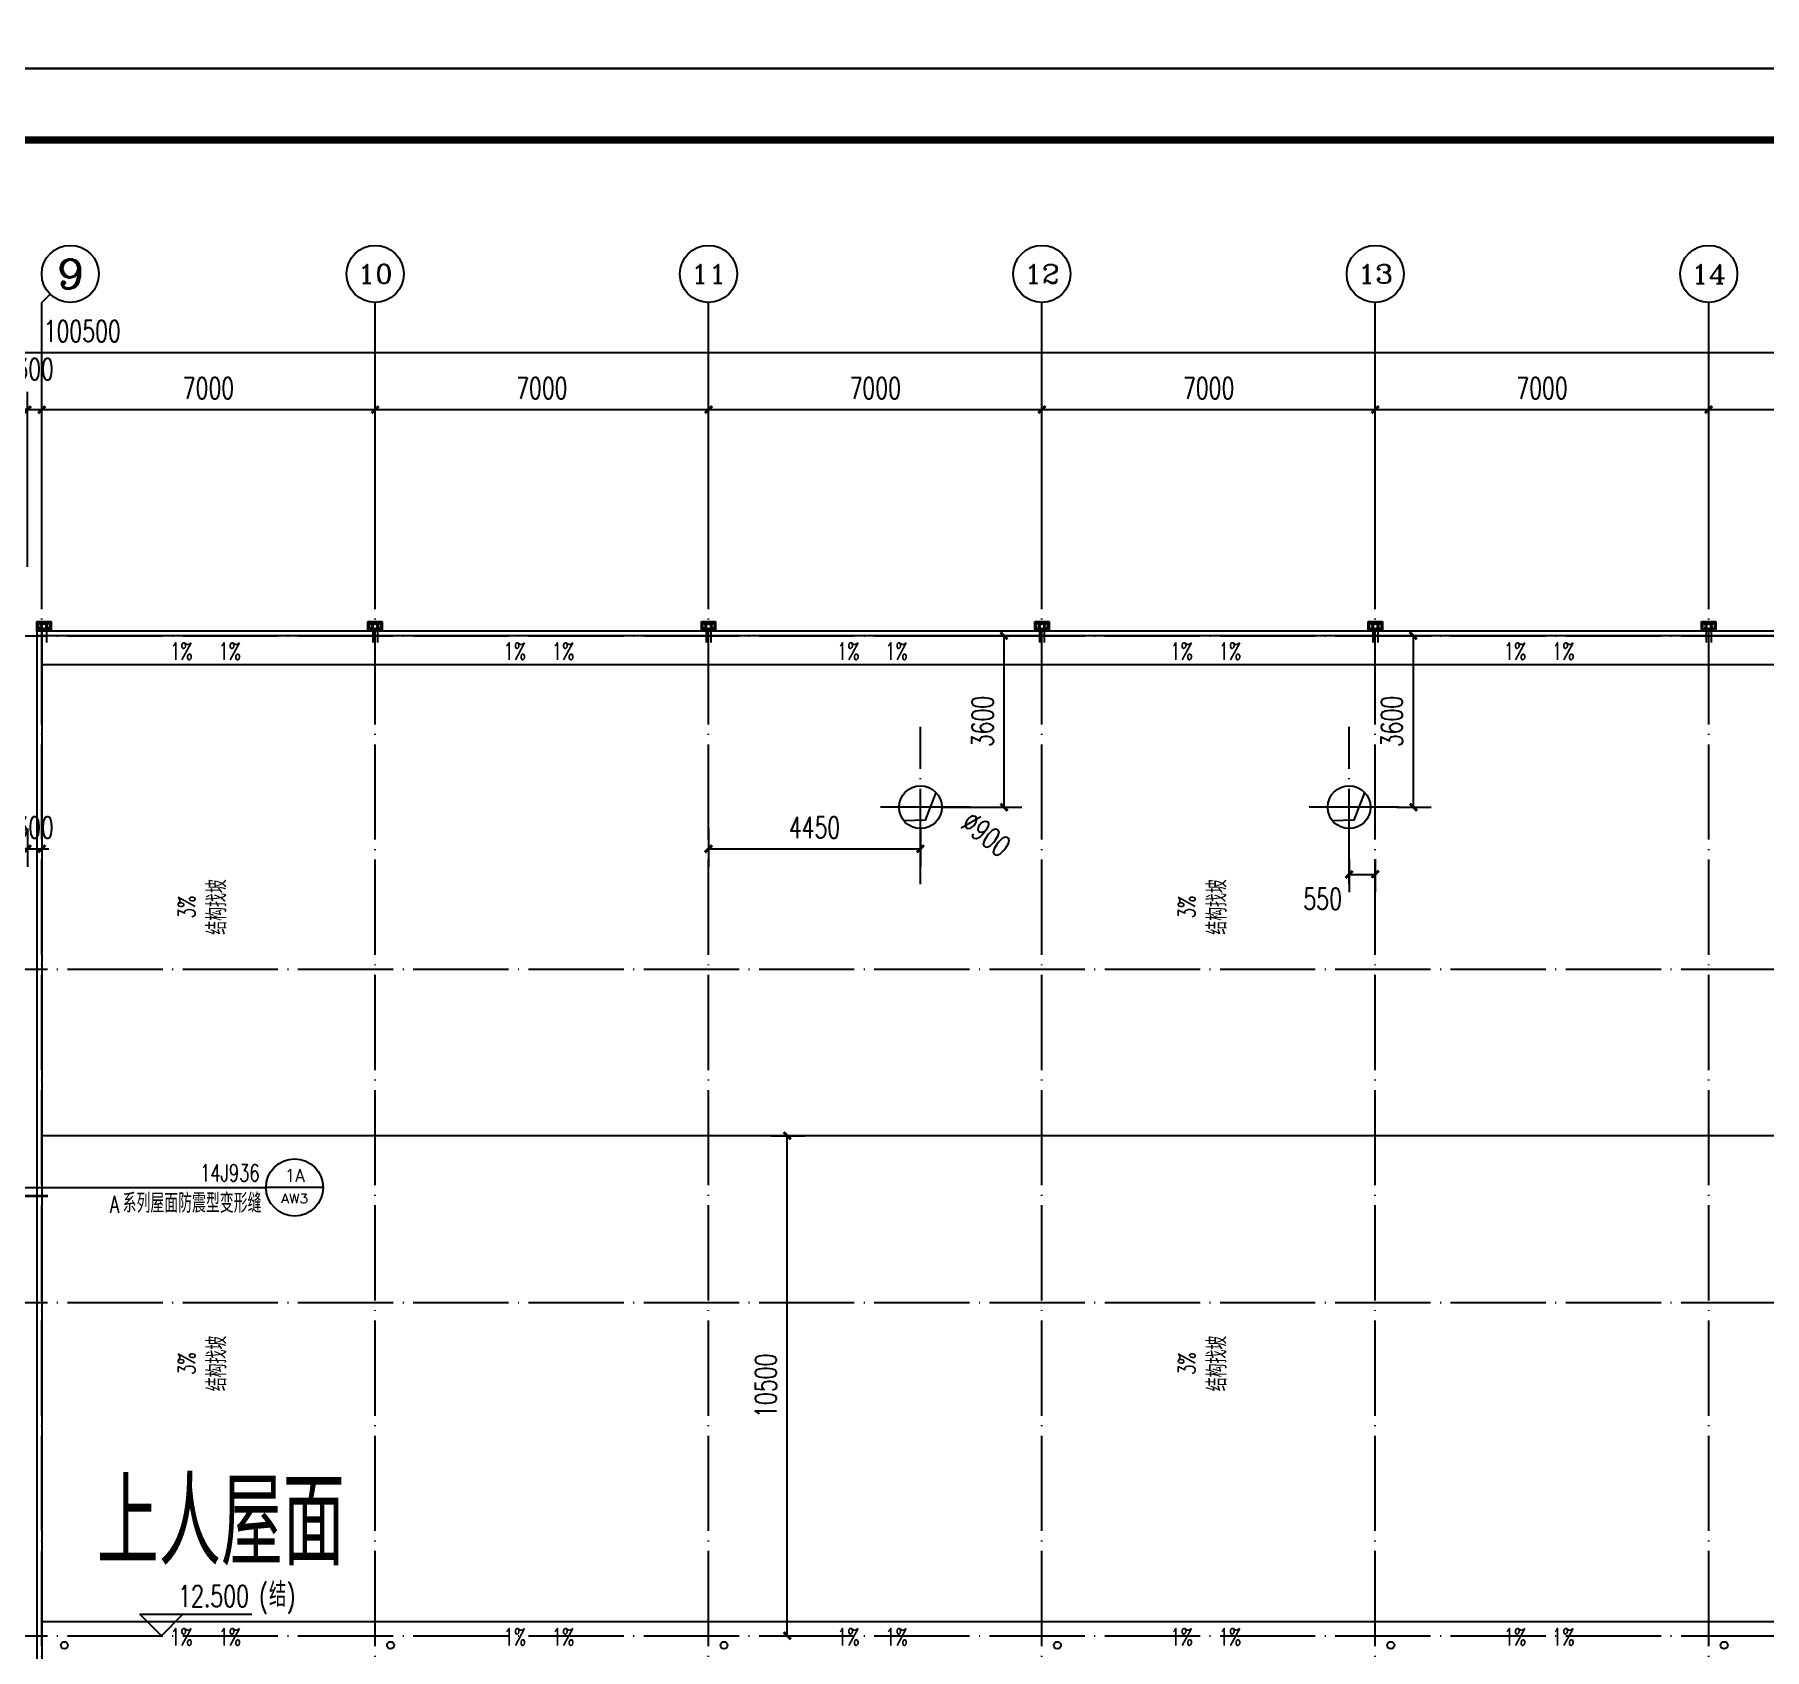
# Model space of a CAD drawing. Extents: x -4747 to 1060961, y -766984 to 396631.
# Drawn here: x 527695 to 564015, y -113716 to -79802 of the extents above; entities that cross this region are included whole.
import ezdxf
from ezdxf.enums import TextEntityAlignment as Align

# ---------------------------------------------------------------- set-up
doc = ezdxf.new("R2010")
doc.units = 0
doc.header["$LTSCALE"] = 1000
doc.header["$MEASUREMENT"] = 0
doc.linetypes.add('DOTE', pattern=[2.42, 2, -0.2, 0.02, -0.2])
doc.layers.get('0').update_dxf_attribs({"linetype": 'CONTINUOUS'})
doc.layers.get('DEFPOINTS').update_dxf_attribs({"linetype": 'CONTINUOUS'})
for name, color, linetype in [('AXIS', 3, 'CONTINUOUS'), ('AXIS_TEXT', 7, 'CONTINUOUS'), ('DIM_ELEV', 3, 'CONTINUOUS'), ('DIM_IDEN', 3, 'CONTINUOUS'), ('DIM_SYMB', 3, 'CONTINUOUS'), ('DOTE', 1, 'DOTE'), ('PUB_DIM', 3, 'CONTINUOUS'), ('PUB_TEXT', 7, 'CONTINUOUS'), ('PUB_TITLE', 4, 'CONTINUOUS'), ('屋面', 4, 'CONTINUOUS'), ('雨水管', 2, 'CONTINUOUS')]:
    doc.layers.add(name, color=color, linetype=linetype)
doc.styles.add('_TCH_AXIS', font='COMPLEX', dxfattribs={"bigfont": 'GBCBIG'})
doc.styles.add('_TCH_DIM', font='SIMPLEX', dxfattribs={"bigfont": 'GBCBIG'})
doc.styles.add('_TCH_LABEL', font='COMPLEX', dxfattribs={"bigfont": 'GBCBIG'})
doc.styles.add('COMPLEX', font='complex_.ttf')
doc.styles.add('DIM_FONT', font='SIMPLEX', dxfattribs={"width": 0.7, "bigfont": 'GBCBIG'})
doc.styles.get("Standard").update_dxf_attribs({"font": 'gbenor.shx', "bigfont": 'gbcbig.shx'})
doc.dimstyles.new('DIMN150', dxfattribs={"dimscale": 1.5, "dimtxt": 300, "dimasz": 100, "dimexe": 250, "dimexo": 300, "dimgap": 150, "dimtad": 1, "dimdec": 0, "dimzin": 0, "dimtxsty": 'DIM_FONT', "dimblk": 'ARCHTICK', "dimcen": 0.09, "dimclrt": 7, "dimazin": 3, "dimtfac": 1, "dimtdec": 0, "dimtix": 1, "dimtmove": 0, "dimatfit": 3, "dimtolj": 1, "dimtzin": 0})

# ---------------------------------------------------------------- blocks, each defined once
blk = doc.blocks.new('A$C53222BD9')
at = {"layer": 'PUB_TEXT'}
for p, q in [((100, 100), (100, 440)), ((200, 100), (200, 440)), ((0, 200), (0, 0)), ((300, 200), (0, 200)), ((0, 0), (300, 0)), ((270, 170), (30, 170)), ((30, 170), (30, 30)), ((30, 170), (107, 125)), ((30, 30), (107, 75)), ((30, 30), (270, 30)), ((193, 125), (270, 170)), ((193, 75), (270, 30)), ((270, 30), (270, 170)), ((300, 0), (300, 200))]:
    blk.add_line(p, q, dxfattribs=at)
blk.add_circle((150, 100), 50, dxfattribs=at)
blk = doc.blocks.new('_ARCHTICK')
at = {"color": 0, "linetype": 'BYBLOCK', "const_width": 0.4}
blk.add_lwpolyline([(-0.5, -0.5), (0.5, 0.5)], dxfattribs=at)
blk = doc.blocks.new('*D200')
at = {"layer": 'DEFPOINTS', "color": 0}
for p in [(542706, -102928), (543497, -102928), (542706, -113428)]:
    blk.add_point(p, dxfattribs=at)
at = {"layer": 'PUB_DIM', "color": 0}
for p, q in [((543156, -102928), (543872, -102928)), ((543497, -113428), (543497, -102928)), ((543156, -113428), (543872, -113428))]:
    blk.add_line(p, q, dxfattribs=at)
at = {"layer": 'PUB_DIM', "color": 0, "xscale": 150, "yscale": 150, "zscale": 150}
for p, rotation in [((543497, -102928), 90), ((543497, -113428), 270)]:
    blk.add_blockref('_ARCHTICK', p, dxfattribs=dict(at, rotation=rotation))
at = {"layer": 'PUB_DIM', "color": 7, "insert": (543047, -108178), "char_height": 450, "attachment_point": 5, "rotation": 90, "style": 'DIM_FONT'}
blk.add_mtext('\\A1;10500', dxfattribs=at)
blk = doc.blocks.new('*D975')
at = {"layer": 'DEFPOINTS', "color": 0}
for p in [(555295, -96672), (555845, -96672), (555845, -97438)]:
    blk.add_point(p, dxfattribs=at)
at = {"layer": 'PUB_DIM', "color": 0}
for p, q in [((555295, -97122), (555295, -97813)), ((555845, -97122), (555845, -97813)), ((555295, -97438), (555845, -97438))]:
    blk.add_line(p, q, dxfattribs=at)
at = {"layer": 'PUB_DIM', "color": 0, "xscale": 150, "yscale": 150, "zscale": 150, "rotation": 180}
blk.add_blockref('_ARCHTICK', (555295, -97438), dxfattribs=at)
at = {"layer": 'PUB_DIM', "color": 0, "xscale": 150, "yscale": 150, "zscale": 150}
blk.add_blockref('_ARCHTICK', (555845, -97438), dxfattribs=at)
at = {"layer": 'PUB_DIM', "color": 7, "insert": (554740, -97955), "char_height": 450, "attachment_point": 5, "style": 'DIM_FONT'}
blk.add_mtext('\\A1;550', dxfattribs=at)
blk = doc.blocks.new('*D976')
at = {"layer": 'DEFPOINTS', "color": 0}
for p in [(555845, -92428), (556644, -92428), (555845, -96028)]:
    blk.add_point(p, dxfattribs=at)
at = {"layer": 'PUB_DIM', "color": 0}
for p, q in [((556295, -92428), (557019, -92428)), ((556644, -96028), (556644, -92428)), ((556295, -96028), (557019, -96028))]:
    blk.add_line(p, q, dxfattribs=at)
at = {"layer": 'PUB_DIM', "color": 0, "xscale": 150, "yscale": 150, "zscale": 150}
for p, rotation in [((556644, -92428), 90), ((556644, -96028), 270)]:
    blk.add_blockref('_ARCHTICK', p, dxfattribs=dict(at, rotation=rotation))
at = {"layer": 'PUB_DIM', "color": 7, "insert": (556194, -94228), "char_height": 450, "attachment_point": 5, "rotation": 90, "style": 'DIM_FONT'}
blk.add_mtext('\\A1;3600', dxfattribs=at)
blk = doc.blocks.new('*D977')
at = {"layer": 'DEFPOINTS', "color": 0}
for p in [(546295, -92428), (548050, -92428), (546295, -96028)]:
    blk.add_point(p, dxfattribs=at)
at = {"layer": 'PUB_DIM', "color": 0}
for p, q in [((546745, -92428), (548425, -92428)), ((548050, -96028), (548050, -92428)), ((546745, -96028), (548425, -96028))]:
    blk.add_line(p, q, dxfattribs=at)
at = {"layer": 'PUB_DIM', "color": 0, "xscale": 150, "yscale": 150, "zscale": 150}
for p, rotation in [((548050, -92428), 90), ((548050, -96028), 270)]:
    blk.add_blockref('_ARCHTICK', p, dxfattribs=dict(at, rotation=rotation))
at = {"layer": 'PUB_DIM', "color": 7, "insert": (547600, -94228), "char_height": 450, "attachment_point": 5, "rotation": 90, "style": 'DIM_FONT'}
blk.add_mtext('\\A1;3600', dxfattribs=at)
blk = doc.blocks.new('*D978')
at = {"layer": 'DEFPOINTS', "color": 0}
for p in [(541845, -96028), (546295, -96028), (546295, -96902)]:
    blk.add_point(p, dxfattribs=at)
at = {"layer": 'PUB_DIM', "color": 0}
for p, q in [((541845, -96478), (541845, -97277)), ((546295, -96478), (546295, -97277)), ((541845, -96902), (546295, -96902))]:
    blk.add_line(p, q, dxfattribs=at)
at = {"layer": 'PUB_DIM', "color": 0, "xscale": 150, "yscale": 150, "zscale": 150, "rotation": 180}
blk.add_blockref('_ARCHTICK', (541845, -96902), dxfattribs=at)
at = {"layer": 'PUB_DIM', "color": 0, "xscale": 150, "yscale": 150, "zscale": 150}
blk.add_blockref('_ARCHTICK', (546295, -96902), dxfattribs=at)
at = {"layer": 'PUB_DIM', "color": 7, "insert": (544070, -96452), "char_height": 450, "attachment_point": 5, "style": 'DIM_FONT'}
blk.add_mtext('\\A1;4450', dxfattribs=at)
blk = doc.blocks.new('*D981')
at = {"layer": 'DEFPOINTS', "color": 0}
for p in [(527545, -96028), (527845, -96028), (527845, -96902)]:
    blk.add_point(p, dxfattribs=at)
at = {"layer": 'PUB_DIM', "color": 0}
for p, q in [((527545, -96478), (527545, -97277)), ((527845, -96478), (527845, -97277)), ((527545, -96902), (527395, -96902)), ((527545, -96902), (527845, -96902)), ((527845, -96902), (527995, -96902))]:
    blk.add_line(p, q, dxfattribs=at)
at = {"layer": 'PUB_DIM', "color": 0, "xscale": 150, "yscale": 150, "zscale": 150}
blk.add_blockref('_ARCHTICK', (527545, -96902), dxfattribs=at)
at = {"layer": 'PUB_DIM', "color": 0, "xscale": 150, "yscale": 150, "zscale": 150, "rotation": 180}
blk.add_blockref('_ARCHTICK', (527845, -96902), dxfattribs=at)
at = {"layer": 'PUB_DIM', "color": 7, "insert": (527695, -96452), "char_height": 450, "attachment_point": 5, "style": 'DIM_FONT'}
blk.add_mtext('\\A1;300', dxfattribs=at)
blk = doc.blocks.new('*D1065')
at = {"layer": 'AXIS', "color": 0}
for p, q in [((527545, -90978), (527545, -87303)), ((527845, -90978), (527845, -87303)), ((527545, -87678), (527395, -87678)), ((527545, -87678), (527845, -87678)), ((527845, -87678), (527995, -87678))]:
    blk.add_line(p, q, dxfattribs=at)
at = {"layer": 'DEFPOINTS', "color": 0}
for p in [(527845, -87678), (527545, -91428), (527845, -91428)]:
    blk.add_point(p, dxfattribs=at)
at = {"layer": 'AXIS', "color": 0, "xscale": 150, "yscale": 150, "zscale": 150}
blk.add_blockref('_ARCHTICK', (527545, -87678), dxfattribs=at)
at = {"layer": 'AXIS', "color": 0, "xscale": 150, "yscale": 150, "zscale": 150, "rotation": 180}
blk.add_blockref('_ARCHTICK', (527845, -87678), dxfattribs=at)
at = {"layer": 'AXIS', "color": 7, "insert": (527695, -86827), "char_height": 450, "attachment_point": 5, "style": 'DIM_FONT'}
blk.add_mtext('\\A1;300', dxfattribs=at)
blk = doc.blocks.new('*D1066')
at = {"layer": 'AXIS', "color": 0}
for p, q in [((527845, -90978), (527845, -87303)), ((534845, -90978), (534845, -87303)), ((527845, -87678), (534845, -87678))]:
    blk.add_line(p, q, dxfattribs=at)
at = {"layer": 'DEFPOINTS', "color": 0}
for p in [(534845, -87678), (527845, -91428), (534845, -91428)]:
    blk.add_point(p, dxfattribs=at)
at = {"layer": 'AXIS', "color": 0, "xscale": 150, "yscale": 150, "zscale": 150, "rotation": 180}
blk.add_blockref('_ARCHTICK', (527845, -87678), dxfattribs=at)
at = {"layer": 'AXIS', "color": 0, "xscale": 150, "yscale": 150, "zscale": 150}
blk.add_blockref('_ARCHTICK', (534845, -87678), dxfattribs=at)
at = {"layer": 'AXIS', "color": 7, "insert": (531345, -87228), "char_height": 450, "attachment_point": 5, "style": 'DIM_FONT'}
blk.add_mtext('\\A1;7000', dxfattribs=at)
blk = doc.blocks.new('*D1067')
at = {"layer": 'AXIS', "color": 0}
for p, q in [((534845, -90978), (534845, -87303)), ((541845, -90978), (541845, -87303)), ((534845, -87678), (541845, -87678))]:
    blk.add_line(p, q, dxfattribs=at)
at = {"layer": 'DEFPOINTS', "color": 0}
for p in [(541845, -87678), (534845, -91428), (541845, -91428)]:
    blk.add_point(p, dxfattribs=at)
at = {"layer": 'AXIS', "color": 0, "xscale": 150, "yscale": 150, "zscale": 150, "rotation": 180}
blk.add_blockref('_ARCHTICK', (534845, -87678), dxfattribs=at)
at = {"layer": 'AXIS', "color": 0, "xscale": 150, "yscale": 150, "zscale": 150}
blk.add_blockref('_ARCHTICK', (541845, -87678), dxfattribs=at)
at = {"layer": 'AXIS', "color": 7, "insert": (538345, -87228), "char_height": 450, "attachment_point": 5, "style": 'DIM_FONT'}
blk.add_mtext('\\A1;7000', dxfattribs=at)
blk = doc.blocks.new('*D1068')
at = {"layer": 'AXIS', "color": 0}
for p, q in [((541845, -90978), (541845, -87303)), ((548845, -90978), (548845, -87303)), ((541845, -87678), (548845, -87678))]:
    blk.add_line(p, q, dxfattribs=at)
at = {"layer": 'DEFPOINTS', "color": 0}
for p in [(548845, -87678), (541845, -91428), (548845, -91428)]:
    blk.add_point(p, dxfattribs=at)
at = {"layer": 'AXIS', "color": 0, "xscale": 150, "yscale": 150, "zscale": 150, "rotation": 180}
blk.add_blockref('_ARCHTICK', (541845, -87678), dxfattribs=at)
at = {"layer": 'AXIS', "color": 0, "xscale": 150, "yscale": 150, "zscale": 150}
blk.add_blockref('_ARCHTICK', (548845, -87678), dxfattribs=at)
at = {"layer": 'AXIS', "color": 7, "insert": (545345, -87228), "char_height": 450, "attachment_point": 5, "style": 'DIM_FONT'}
blk.add_mtext('\\A1;7000', dxfattribs=at)
blk = doc.blocks.new('*D1069')
at = {"layer": 'AXIS', "color": 0}
for p, q in [((548845, -90978), (548845, -87303)), ((555845, -90978), (555845, -87303)), ((548845, -87678), (555845, -87678))]:
    blk.add_line(p, q, dxfattribs=at)
at = {"layer": 'DEFPOINTS', "color": 0}
for p in [(555845, -87678), (548845, -91428), (555845, -91428)]:
    blk.add_point(p, dxfattribs=at)
at = {"layer": 'AXIS', "color": 0, "xscale": 150, "yscale": 150, "zscale": 150, "rotation": 180}
blk.add_blockref('_ARCHTICK', (548845, -87678), dxfattribs=at)
at = {"layer": 'AXIS', "color": 0, "xscale": 150, "yscale": 150, "zscale": 150}
blk.add_blockref('_ARCHTICK', (555845, -87678), dxfattribs=at)
at = {"layer": 'AXIS', "color": 7, "insert": (552345, -87228), "char_height": 450, "attachment_point": 5, "style": 'DIM_FONT'}
blk.add_mtext('\\A1;7000', dxfattribs=at)
blk = doc.blocks.new('*D1070')
at = {"layer": 'AXIS', "color": 0}
for p, q in [((555845, -90978), (555845, -87303)), ((562845, -90978), (562845, -87303)), ((555845, -87678), (562845, -87678))]:
    blk.add_line(p, q, dxfattribs=at)
at = {"layer": 'DEFPOINTS', "color": 0}
for p in [(562845, -87678), (555845, -91428), (562845, -91428)]:
    blk.add_point(p, dxfattribs=at)
at = {"layer": 'AXIS', "color": 0, "xscale": 150, "yscale": 150, "zscale": 150, "rotation": 180}
blk.add_blockref('_ARCHTICK', (555845, -87678), dxfattribs=at)
at = {"layer": 'AXIS', "color": 0, "xscale": 150, "yscale": 150, "zscale": 150}
blk.add_blockref('_ARCHTICK', (562845, -87678), dxfattribs=at)
at = {"layer": 'AXIS', "color": 7, "insert": (559345, -87228), "char_height": 450, "attachment_point": 5, "style": 'DIM_FONT'}
blk.add_mtext('\\A1;7000', dxfattribs=at)
blk = doc.blocks.new('*D1071')
at = {"layer": 'AXIS', "color": 0}
for p, q in [((562845, -90978), (562845, -87303)), ((569845, -90978), (569845, -87303)), ((562845, -87678), (569845, -87678))]:
    blk.add_line(p, q, dxfattribs=at)
at = {"layer": 'DEFPOINTS', "color": 0}
for p in [(569845, -87678), (562845, -91428), (569845, -91428)]:
    blk.add_point(p, dxfattribs=at)
at = {"layer": 'AXIS', "color": 0, "xscale": 150, "yscale": 150, "zscale": 150, "rotation": 180}
blk.add_blockref('_ARCHTICK', (562845, -87678), dxfattribs=at)
at = {"layer": 'AXIS', "color": 0, "xscale": 150, "yscale": 150, "zscale": 150}
blk.add_blockref('_ARCHTICK', (569845, -87678), dxfattribs=at)
at = {"layer": 'AXIS', "color": 7, "insert": (566345, -87228), "char_height": 450, "attachment_point": 5, "style": 'DIM_FONT'}
blk.add_mtext('\\A1;7000', dxfattribs=at)
blk = doc.blocks.new('*D1074')
at = {"layer": 'AXIS', "color": 0}
for p, q in [((478445, -90678), (478445, -86103)), ((578945, -90678), (578945, -86103)), ((478445, -86478), (578945, -86478))]:
    blk.add_line(p, q, dxfattribs=at)
at = {"layer": 'DEFPOINTS', "color": 0}
for p in [(578945, -86478), (478445, -91128), (578945, -91128)]:
    blk.add_point(p, dxfattribs=at)
at = {"layer": 'AXIS', "color": 0, "xscale": 150, "yscale": 150, "zscale": 150, "rotation": 180}
blk.add_blockref('_ARCHTICK', (478445, -86478), dxfattribs=at)
at = {"layer": 'AXIS', "color": 0, "xscale": 150, "yscale": 150, "zscale": 150}
blk.add_blockref('_ARCHTICK', (578945, -86478), dxfattribs=at)
at = {"layer": 'AXIS', "color": 7, "insert": (528695, -86028), "char_height": 450, "attachment_point": 5, "style": 'DIM_FONT'}
blk.add_mtext('\\A1;100500', dxfattribs=at)
blk = doc.blocks.new('_AXISO')
blk.add_circle((0, 0), 0.5)
at = {"layer": 'AXIS_TEXT', "style": 'COMPLEX', "width": 1.041667}
blk.add_attdef('A', text='', height=0.56, dxfattribs=at).set_placement((-0.25, -0.28), (0.25, -0.28), align=Align.FIT)

msp = doc.modelspace()

# ---------------------------------------------------------------- linework, layer by layer
at = {"layer": 'AXIS'}
for p, q in [((528020.7, -85252.7), (527844.9, -85428.4)), ((527844.9, -91428.4), (527844.9, -85428.4)), ((534844.9, -91428.4), (534844.9, -85428.4)), ((541844.9, -91428.4), (541844.9, -85428.4)), ((548844.9, -91428.4), (548844.9, -85428.4)), ((555844.9, -91428.4), (555844.9, -85428.4)), ((562844.9, -91428.4), (562844.9, -85428.4))]:
    msp.add_line(p, q, dxfattribs=at)
at = {"layer": 'DIM_ELEV'}
for p, q in [((530357.8, -113428.4), (529907.8, -112978.4)), ((529907.8, -112978.4), (532255.3, -112978.4)), ((530357.8, -113428.4), (530807.8, -112978.4))]:
    msp.add_line(p, q, dxfattribs=at)
at = {"layer": 'DIM_IDEN', "linetype": 'BYBLOCK'}
for p, q in [((527379.1, -104013.7), (528989.3, -104013.7)), ((528989.3, -104013.7), (532554.8, -104013.7)), ((533754.8, -104013.7), (532554.8, -104013.7))]:
    msp.add_line(p, q, dxfattribs=at)
at = {"layer": 'DIM_IDEN', "linetype": 'BYBLOCK', "const_width": 60}
msp.add_lwpolyline([(527379.1, -104193.7), (527979.1, -104193.7)], dxfattribs=at)
at = {"layer": 'DIM_IDEN', "linetype": 'BYBLOCK'}
msp.add_circle((533154.8, -104013.7), 600, dxfattribs=at)
at = {"layer": 'DIM_SYMB', "linetype": 'BYBLOCK'}
for points in [[(530415.1, -92754, 0, 0, 0), (529592.5, -92754, 96, 0, 0), (529232.5, -92754, 0, 0, 0)], [(532088.8, -92754, 0, 0, 0), (532911.5, -92754, 96, 0, 0), (533271.5, -92754, 0, 0, 0)], [(537415.1, -92754, 0, 0, 0), (536592.5, -92754, 96, 0, 0), (536232.5, -92754, 0, 0, 0)], [(539088.8, -92754, 0, 0, 0), (539911.5, -92754, 96, 0, 0), (540271.5, -92754, 0, 0, 0)], [(544415.1, -92754, 0, 0, 0), (543592.5, -92754, 96, 0, 0), (543232.5, -92754, 0, 0, 0)], [(546088.8, -92754, 0, 0, 0), (546911.5, -92754, 96, 0, 0), (547271.5, -92754, 0, 0, 0)], [(551415.1, -92754, 0, 0, 0), (550592.5, -92754, 96, 0, 0), (550232.5, -92754, 0, 0, 0)], [(553088.8, -92754, 0, 0, 0), (553911.5, -92754, 96, 0, 0), (554271.5, -92754, 0, 0, 0)], [(558415.1, -92754, 0, 0, 0), (557592.5, -92754, 96, 0, 0), (557232.5, -92754, 0, 0, 0)], [(560088.8, -92754, 0, 0, 0), (560911.5, -92754, 96, 0, 0), (561271.5, -92754, 0, 0, 0)], [(531192, -100649, 0, 0, 0), (531192, -95980.1, 96, 0, 0), (531192, -95620.1, 0, 0, 0)], [(552192, -100649, 0, 0, 0), (552192, -95980.1, 96, 0, 0), (552192, -95620.1, 0, 0, 0)], [(531192, -105207.9, 0, 0, 0), (531192, -109876.8, 96, 0, 0), (531192, -110236.8, 0, 0, 0)], [(552192, -105207.9, 0, 0, 0), (552192, -109876.8, 96, 0, 0), (552192, -110236.8, 0, 0, 0)], [(530415.1, -113454, 0, 0, 0), (529592.5, -113454, 96, 0, 0), (529232.5, -113454, 0, 0, 0)], [(532088.8, -113454, 0, 0, 0), (532911.5, -113454, 96, 0, 0), (533271.5, -113454, 0, 0, 0)], [(537415.1, -113454, 0, 0, 0), (536592.5, -113454, 96, 0, 0), (536232.5, -113454, 0, 0, 0)], [(539088.8, -113454, 0, 0, 0), (539911.5, -113454, 96, 0, 0), (540271.5, -113454, 0, 0, 0)], [(544415.1, -113454, 0, 0, 0), (543592.5, -113454, 96, 0, 0), (543232.5, -113454, 0, 0, 0)], [(546088.8, -113454, 0, 0, 0), (546911.5, -113454, 96, 0, 0), (547271.5, -113454, 0, 0, 0)], [(551415.1, -113454, 0, 0, 0), (550592.5, -113454, 96, 0, 0), (550232.5, -113454, 0, 0, 0)], [(553088.8, -113454, 0, 0, 0), (553911.5, -113454, 96, 0, 0), (554271.5, -113454, 0, 0, 0)], [(558415.1, -113454, 0, 0, 0), (557592.5, -113454, 96, 0, 0), (557232.5, -113454, 0, 0, 0)], [(560088.8, -113454, 0, 0, 0), (560911.5, -113454, 96, 0, 0), (561271.5, -113454, 0, 0, 0)]]:
    msp.add_lwpolyline(points, format="xyseb", dxfattribs=at)
at = {"layer": 'DOTE'}
for p, q in [((527844.9, -135428.4), (527844.9, -91428.4)), ((534844.9, -135428.4), (534844.9, -91428.4)), ((541844.9, -135428.4), (541844.9, -91428.4)), ((548844.9, -135428.4), (548844.9, -91428.4)), ((555844.9, -135428.4), (555844.9, -91428.4)), ((562844.9, -135428.4), (562844.9, -91428.4)), ((475144.9, -92428.4), (579844.9, -92428.4)), ((475144.9, -99428.4), (579844.9, -99428.4)), ((475144.9, -106428.4), (579844.9, -106428.4)), ((475144.9, -113428.4), (579844.9, -113428.4))]:
    msp.add_line(p, q, dxfattribs=at)
for points in [[(546294.9, -97641), (546294.9, -94340.3)], [(555294.9, -97641), (555294.9, -94340.3)], [(547339, -96028.4), (545455.2, -96028.4)], [(556339, -96028.4), (554455.2, -96028.4)]]:
    msp.add_lwpolyline(points, dxfattribs=at)
at = {"layer": 'PUB_DIM'}
msp.add_lwpolyline([(545942.2, -95749, 0, 99, 0), (546177.4, -95935.3, 0, 0, 0), (546412.5, -96121.6, 99, 0, 0), (546647.6, -96307.9, 0, 0, 0), (547970.2, -97356, 0, 0, 0)], format="xyseb", dxfattribs=at)
at = {"layer": 'PUB_TITLE'}
for points in [[(421920.8, -80514.3), (600270.8, -80514.3), (600270.8, 45635.7), (421920.8, 45635.7)], [(421920.8, -206664.3), (600270.8, -206664.3), (600270.8, -80514.3), (421920.8, -80514.3)]]:
    msp.add_lwpolyline(points, close=True, dxfattribs=at)
at = {"layer": 'PUB_TITLE', "const_width": 150}
msp.add_lwpolyline([(425670.8, -205164.3), (598770.8, -205164.3), (598770.8, -82014.3), (425670.8, -82014.3)], close=True, dxfattribs=at)
at = {"layer": '屋面'}
for points in [[(527744.9, -92328.4), (527744.9, -134528.4)], [(527744.9, -134528.4), (576944.9, -134528.4), (576944.9, -92328.4), (527744.9, -92328.4)], [(563094.9, -134428.4), (576844.9, -134428.4), (576844.9, -92428.4), (527744.9, -92428.4)], [(527844.9, -92328.4), (527844.9, -134528.4)], [(527844.9, -93028.4), (576844.9, -93028.4)], [(546620.1, -95717.4), (546393.7, -96298.8), (545945.8, -96312.4)], [(555620.1, -95717.4), (555393.7, -96298.8), (554945.8, -96312.4)], [(576844.9, -102928.4), (527844.9, -102928.4)], [(527844.9, -113128.4), (576844.9, -113128.4)]]:
    msp.add_lwpolyline(points, dxfattribs=at)
for centre in [(546294.9, -96028.4), (555294.9, -96028.4)]:
    msp.add_circle(centre, 450, dxfattribs=at)
at = {"layer": '雨水管'}
for centre in [(527894.9, -92253.4), (534844.9, -92253.4), (541844.9, -92253.4), (548844.9, -92253.4), (555844.9, -92253.4), (562844.9, -92253.4), (528319.9, -113628.4), (535169.9, -113628.4), (542169.9, -113628.4), (549169.9, -113628.4), (556169.9, -113628.4), (563169.9, -113628.4)]:
    msp.add_circle(centre, 75, dxfattribs=at)

# ---------------------------------------------------------------- block references
at = {"layer": 'AXIS'}
ref = msp.add_blockref('_AXISO', (528444.9, -84828.4), dxfattribs=dict(at, xscale=1200, yscale=1200, zscale=1200))
ref.add_attrib('A', '9', dxfattribs={"layer": 'AXIS_TEXT', "height": 612, "style": '_TCH_AXIS', "width": 1.410273}).set_placement((528157.2, -85134.4), (528732.6, -85134.4), align=Align.FIT)
ref = msp.add_blockref('_AXISO', (534844.9, -84828.4), dxfattribs=dict(at, xscale=1200, yscale=1200, zscale=1200))
ref.add_attrib('A', '10', dxfattribs={"layer": 'AXIS_TEXT', "height": 394.42, "style": '_TCH_AXIS', "width": 1.361643}).set_placement((534474.1, -85025.7), (535215.7, -85025.7), align=Align.FIT)
ref = msp.add_blockref('_AXISO', (541844.9, -84828.4), dxfattribs=dict(at, xscale=1200, yscale=1200, zscale=1200))
ref.add_attrib('A', '11', dxfattribs={"layer": 'AXIS_TEXT', "height": 394.42, "style": '_TCH_AXIS', "width": 1.645319}).set_placement((541474.1, -85025.7), (542215.7, -85025.7), align=Align.FIT)
ref = msp.add_blockref('_AXISO', (548844.9, -84828.4), dxfattribs=dict(at, xscale=1200, yscale=1200, zscale=1200))
ref.add_attrib('A', '12', dxfattribs={"layer": 'AXIS_TEXT', "height": 394.42, "style": '_TCH_AXIS', "width": 1.361643}).set_placement((548474.1, -85025.7), (549215.7, -85025.7), align=Align.FIT)
ref = msp.add_blockref('_AXISO', (555844.9, -84828.4), dxfattribs=dict(at, xscale=1200, yscale=1200, zscale=1200))
ref.add_attrib('A', '13', dxfattribs={"layer": 'AXIS_TEXT', "height": 394.42, "style": '_TCH_AXIS', "width": 1.361643}).set_placement((555474.1, -85025.7), (556215.7, -85025.7), align=Align.FIT)
ref = msp.add_blockref('_AXISO', (562844.9, -84828.4), dxfattribs=dict(at, xscale=1200, yscale=1200, zscale=1200))
ref.add_attrib('A', '14', dxfattribs={"layer": 'AXIS_TEXT', "height": 400.97, "style": '_TCH_AXIS', "width": 1.247038}).set_placement((562475.9, -85028.9), (563214, -85028.9), align=Align.FIT)
at = {"layer": '雨水管', "xscale": -1, "rotation": 180}
for p in [(527744.9, -92128.4), (534694.9, -92128.4), (541694.9, -92128.4), (548694.9, -92128.4), (555694.9, -92128.4), (562694.9, -92128.4)]:
    msp.add_blockref('A$C53222BD9', p, dxfattribs=at)

# ---------------------------------------------------------------- texts
at = {"layer": 'PUB_DIM', "color": 7, "style": '_TCH_DIM', "width": 0.705882}
msp.add_text('%%c900', height=446.25, rotation=321.60397, dxfattribs=at).set_placement((547112, -96434.3))
at = {"layer": 'PUB_TEXT', "linetype": 'BYBLOCK', "style": '_TCH_DIM', "width": 0.705882}
for s, p in [('1%%%', (530541.1, -92932.5)), ('1%%%', (531554.8, -92932.5)), ('1%%%', (537541.1, -92932.5)), ('1%%%', (538554.8, -92932.5)), ('1%%%', (544541.1, -92932.5)), ('1%%%', (545554.8, -92932.5)), ('1%%%', (551541.1, -92932.5)), ('1%%%', (552554.8, -92932.5)), ('1%%%', (558541.1, -92932.5)), ('1%%%', (559554.8, -92932.5)), ('14J936', (531168.8, -103887.7)), ('A', (529278.4, -104544.9)), ('1%%%', (530541.1, -113632.5)), ('1%%%', (531554.8, -113632.5)), ('1%%%', (537541.1, -113632.5)), ('1%%%', (538554.8, -113632.5)), ('1%%%', (544541.1, -113632.5)), ('1%%%', (545554.8, -113632.5)), ('1%%%', (551541.1, -113632.5)), ('1%%%', (552554.8, -113632.5)), ('1%%%', (558541.1, -113632.5)), ('1%%%', (559554.8, -113632.5))]:
    msp.add_text(s, height=357, dxfattribs=at).set_placement(p)
at = {"layer": 'PUB_TEXT', "linetype": 'BYBLOCK', "style": '_TCH_DIM'}
for p in [(531723.1, -98706.4), (552723.1, -98706.4), (531723.1, -108294.3), (552723.1, -108294.3)]:
    msp.add_text('结构找坡', height=405.11, rotation=90, dxfattribs=at).set_placement(p)
at = {"layer": 'PUB_TEXT', "linetype": 'BYBLOCK', "style": '_TCH_DIM', "width": 0.705882}
for p in [(531066, -98362.5), (552066, -98362.5), (531066, -107950.4), (552066, -107950.4)]:
    msp.add_text('3%%%', height=357, rotation=90, dxfattribs=at).set_placement(p)
at = {"layer": 'PUB_TEXT', "linetype": 'BYBLOCK', "style": '_TCH_LABEL'}
for s, height, p, p2 in [('1A', 266.31, (532945.6, -103895.3), (533364, -103895.3)), ('AW3', 201.77, (532871.4, -104346.3), (533438.2, -104346.3))]:
    msp.add_text(s, height=height, dxfattribs=at).set_placement(p, p2, align=Align.FIT)
at = {"layer": 'PUB_TEXT', "linetype": 'BYBLOCK', "style": '_TCH_DIM'}
msp.add_text('系列屋面防震型变形缝', height=405.11, dxfattribs=at).set_placement((529542.4, -104544.9))
at = {"layer": 'PUB_TEXT'}
msp.add_text('上人屋面', height=1808.51, dxfattribs=at).set_placement((529001.8, -111951))
at = {"layer": 'PUB_TEXT', "style": '_TCH_DIM', "width": 0.705882}
for s, height, p in [('12.500', 446.25, (530710.3, -112820.9)), ('(', 446.2, (532405.3, -112820.9)), (')', 446.2, (532983.9, -112820.9))]:
    msp.add_text(s, height=height, dxfattribs=at).set_placement(p)
at = {"layer": 'PUB_TEXT', "style": '_TCH_DIM'}
msp.add_text('结', height=506.4, dxfattribs=at).set_placement((532615.3, -112820.9))

# ---------------------------------------------------------------- dimensions: what is measured, and where the dimension line sits
at = {"layer": 'AXIS'}
for p1, p2, distance, picture, middle in [((478444.9, -91128.4), (578944.9, -91128.4), 4650, '*D1074', (528694.9, -86028.4)), ((527844.9, -91428.4), (534844.9, -91428.4), 3750, '*D1066', (531344.9, -87228.4)), ((534844.9, -91428.4), (541844.9, -91428.4), 3750, '*D1067', (538344.9, -87228.4)), ((541844.9, -91428.4), (548844.9, -91428.4), 3750, '*D1068', (545344.9, -87228.4)), ((548844.9, -91428.4), (555844.9, -91428.4), 3750, '*D1069', (552344.9, -87228.4)), ((555844.9, -91428.4), (562844.9, -91428.4), 3750, '*D1070', (559344.9, -87228.4)), ((562844.9, -91428.4), (569844.9, -91428.4), 3750, '*D1071', (566344.9, -87228.4))]:
    dim = msp.add_aligned_dim(p1=p1, p2=p2, distance=distance, dimstyle='DIMN150', dxfattribs=at)
    dim.commit()
    dim.dimension.update_dxf_attribs({"geometry": picture, "text_midpoint": middle})
dim = msp.add_linear_dim(base=(527844.9, -87678.4), p1=(527544.9, -91428.4), p2=(527844.9, -91428.4), angle=0, dimstyle='DIMN150', dxfattribs=at)
dim.commit()
dim.dimension.update_dxf_attribs({"geometry": '*D1065', "text_midpoint": (527694.9, -86827.2), "dimtype": 129})
at = {"layer": 'PUB_DIM'}
for p1, p2, distance, picture, middle in [((546294.9, -96028.4), (546294.9, -92428.4), -1755.2, '*D977', (547600.1, -94228.4)), ((555844.9, -96028.4), (555844.9, -92428.4), -799.3, '*D976', (556194.2, -94228.4)), ((527544.9, -96028.4), (527844.9, -96028.4), -873.6, '*D981', (527694.9, -96452)), ((541844.9, -96028.4), (546294.9, -96028.4), -873.6, '*D978', (544069.9, -96452)), ((542705.9, -113428.4), (542705.9, -102928.4), -791.5, '*D200', (543047.4, -108178.4))]:
    dim = msp.add_aligned_dim(p1=p1, p2=p2, distance=distance, dimstyle='DIMN150', dxfattribs=at)
    dim.commit()
    dim.dimension.update_dxf_attribs({"geometry": picture, "text_midpoint": middle})
dim = msp.add_linear_dim(base=(555844.9, -97437.6), p1=(555294.9, -96671.6), p2=(555844.9, -96671.6), angle=0, dimstyle='DIMN150', dxfattribs=at)
dim.commit()
dim.dimension.update_dxf_attribs({"geometry": '*D975', "text_midpoint": (554739.9, -97955.1), "dimtype": 129})

doc.saveas('drawing.dxf')
